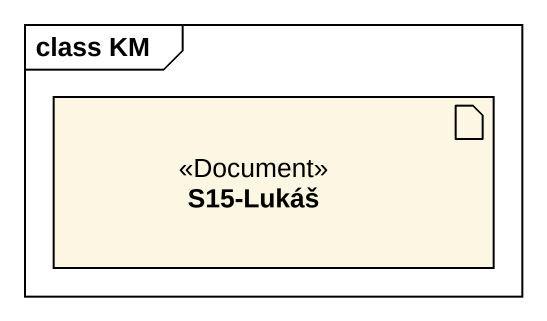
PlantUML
@startuml
mainframe class KM
artifact "S15-Lukáš" as S15_Lukáš <<Document>>
@enduml
